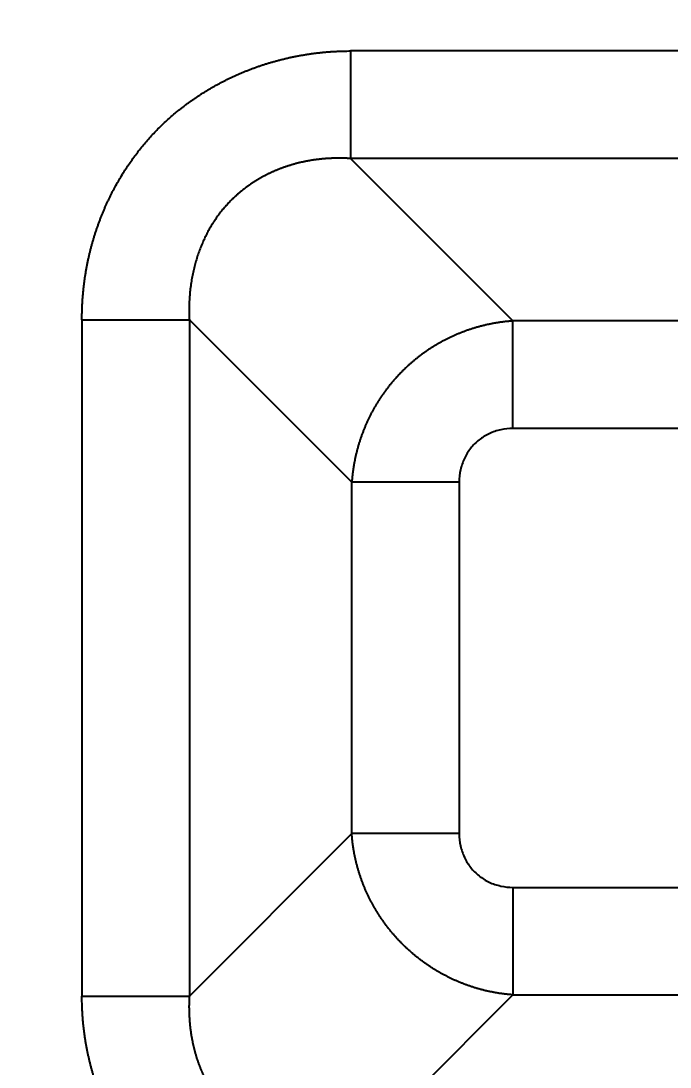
# Model space of a CAD drawing. Header units: millimetres. Extents: x -1286 to 291, y 5350 to 5880.
# Drawn here: x -999.81 to -988.33, y 5699.31 to 5717.81 of the extents above; entities that cross this region are included whole.
import ezdxf

# ---------------------------------------------------------------- set-up
doc = ezdxf.new("R2010")
doc.units = ezdxf.units.MM
doc.layers.add('dim', color=82, linetype='Continuous', lineweight=9)
doc.layers.add('粗实线层', color=7, linetype='Continuous', lineweight=35)
doc.dimstyles.new('ISO-25', dxfattribs={"dimscale": 1.5, "dimtxt": 2.5, "dimasz": 2.5, "dimexe": 1.25, "dimexo": 0.625, "dimtad": 1, "dimtxsty": 'Standard', "dimcen": 2.5, "dimadec": 0, "dimazin": 0, "dimtfac": 1, "dimtmove": 0, "dimatfit": 3, "dimfxl": 0, "dimarcsym": 0})

# ---------------------------------------------------------------- blocks, each defined once
blk = doc.blocks.new('*D39')
at = {"layer": 'Defpoints', "color": 0, "lineweight": 18, "transparency": 16777216}
for p in [(-981.514, 5754.075), (-1136.803, 5623.235)]:
    blk.add_point(p, dxfattribs=at)
at = {"layer": 'dim', "color": 0, "lineweight": -2, "transparency": 16777216}
for p, q in [((-931.597, 5796.133), (-979.219, 5756.008)), ((-1136.803, 5623.235), (-981.514, 5754.075)), ((-1139.097, 5621.302), (-1141.391, 5619.369))]:
    blk.add_line(p, q, dxfattribs=at)
at = {"layer": 'dim', "color": 0, "lineweight": 18, "transparency": 16777216}
for points in [[(-979.542, 5756.391), (-978.897, 5755.626), (-981.514, 5754.075)], [(-1139.419, 5621.684), (-1138.775, 5620.92), (-1136.803, 5623.235)]]:
    blk.add_solid(points, dxfattribs=at)
at = {"layer": 'dim', "color": 0, "lineweight": 18, "transparency": 16777216, "insert": (-942.427, 5790.849), "char_height": 3.75, "attachment_point": 5, "rotation": 40.1161}
blk.add_mtext('∅203,06', dxfattribs=at)

msp = doc.modelspace()

# ---------------------------------------------------------------- linework, layer by layer
at = {"layer": '粗实线层', "lineweight": 25}
for p, q in [((-982.026, 5717.274), (-993.983, 5717.274)), ((-982.026, 5715.374), (-993.983, 5715.374)), ((-991.11, 5712.501), (-993.983, 5715.374)), ((-998.734, 5712.523), (-998.734, 5700.565)), ((-996.834, 5712.523), (-996.834, 5700.565)), ((-993.961, 5709.65), (-996.834, 5712.523)), ((-984.899, 5712.501), (-991.11, 5712.501)), ((-984.899, 5710.6), (-991.11, 5710.6)), ((-993.961, 5703.438), (-993.961, 5709.65)), ((-992.06, 5709.65), (-992.06, 5703.438)), ((-993.961, 5703.438), (-996.834, 5700.565)), ((-992.06, 5703.438), (-993.242, 5703.438)), ((-991.11, 5702.488), (-984.899, 5702.488)), ((-991.11, 5700.588), (-993.983, 5697.715)), ((-991.11, 5700.588), (-984.899, 5700.588))]:
    msp.add_line(p, q, dxfattribs=at)
for radius in [87.342, 87.216, 86.564]:
    msp.add_circle((-1053.128, 5688.655), radius, dxfattribs=at)
for centre, radius, start, end in [((-1059.158, 5688.655), 102.402, 14.30847, 151.42209), ((-1059.158, 5688.655), 102.401, 14.30847, 151.42209), ((-1059.158, 5688.655), 102.032, 6.18953, 168.43129), ((-1059.158, 5688.655), 101.531, 6.18953, 168.40811), ((-1059.158, 5688.655), 100.442, 20.91041, 168.28064), ((-1059.158, 5688.655), 100.141, 20.91041, 168.28065), ((-1059.158, 5688.655), 100.022, 21.11656, 168.26666), ((-1059.158, 5688.655), 99.521, 21.13618, 168.17064), ((-1053.128, 5688.655), 86.224, 0.08059, 89.91941), ((-1053.128, 5688.655), 85.581, 0.90297, 89.09703), ((-1053.128, 5688.655), 83.696, 2.22396, 87.77604), ((-1053.128, 5688.655), 82.706, 2.58039, 87.41961)]:
    msp.add_arc(centre, radius, start, end, dxfattribs=at)
for points, degree, knots in [([(-998.734, 5712.523), (-998.734, 5713.014), (-998.641, 5713.492), (-998.549, 5713.959), (-998.371, 5714.395), (-998.196, 5714.827), (-997.69, 5715.594), (-997.052, 5716.232), (-996.666, 5716.486), (-996.282, 5716.737), (-995.849, 5716.913), (-995.413, 5717.09), (-994.946, 5717.181), (-994.471, 5717.274), (-993.983, 5717.274)], 2, [0, 0, 0, 0.125, 0.125, 0.25, 0.25, 0.375, 0.5, 0.625, 0.625, 0.75, 0.75, 0.875, 0.875, 1, 1, 1]), ([(-993.983, 5717.274), (-993.983, 5717.17), (-993.983, 5717.067), (-993.983, 5716.862), (-993.983, 5716.76), (-993.983, 5716.563), (-993.983, 5716.466), (-993.983, 5716.281), (-993.983, 5716.191), (-993.983, 5716.022), (-993.983, 5715.943), (-993.983, 5715.794), (-993.983, 5715.726), (-993.983, 5715.602), (-993.983, 5715.546), (-993.983, 5715.449), (-993.983, 5715.407), (-993.983, 5715.374)], 3, [0, 0, 0, 0, 0.125, 0.125, 0.25, 0.25, 0.375, 0.375, 0.5, 0.5, 0.625, 0.625, 0.75, 0.75, 0.875, 0.875, 1, 1, 1, 1]), ([(-993.983, 5715.374), (-993.992, 5715.374), (-994.01, 5715.375), (-994.037, 5715.376), (-994.063, 5715.378), (-994.09, 5715.378), (-994.117, 5715.379), (-994.143, 5715.379), (-994.17, 5715.38), (-994.196, 5715.38), (-994.223, 5715.379), (-994.249, 5715.379), (-994.275, 5715.378), (-994.301, 5715.377), (-994.327, 5715.376), (-994.353, 5715.375), (-994.379, 5715.373), (-994.405, 5715.372), (-994.43, 5715.37), (-994.456, 5715.368), (-994.482, 5715.365), (-994.507, 5715.363), (-994.532, 5715.36), (-994.558, 5715.357), (-994.583, 5715.354), (-994.608, 5715.35), (-994.633, 5715.347), (-994.658, 5715.343), (-994.682, 5715.339), (-994.707, 5715.335), (-994.732, 5715.33), (-994.756, 5715.326), (-994.78, 5715.321), (-994.805, 5715.316), (-994.829, 5715.311), (-994.853, 5715.306), (-994.877, 5715.3), (-994.901, 5715.294), (-994.924, 5715.288), (-994.948, 5715.282), (-994.971, 5715.276), (-994.995, 5715.269), (-995.018, 5715.263), (-995.041, 5715.256), (-995.064, 5715.249), (-995.087, 5715.241), (-995.11, 5715.234), (-995.133, 5715.226), (-995.155, 5715.218), (-995.178, 5715.21), (-995.2, 5715.202), (-995.222, 5715.194), (-995.244, 5715.185), (-995.266, 5715.177), (-995.288, 5715.168), (-995.31, 5715.159), (-995.331, 5715.149), (-995.353, 5715.14), (-995.374, 5715.13), (-995.395, 5715.121), (-995.416, 5715.111), (-995.437, 5715.101), (-995.458, 5715.09), (-995.478, 5715.08), (-995.499, 5715.069), (-995.519, 5715.059), (-995.539, 5715.048), (-995.56, 5715.037), (-995.579, 5715.025), (-995.599, 5715.014), (-995.619, 5715.002), (-995.638, 5714.991), (-995.658, 5714.979), (-995.677, 5714.967), (-995.696, 5714.955), (-995.715, 5714.942), (-995.734, 5714.93), (-995.752, 5714.917), (-995.771, 5714.904), (-995.789, 5714.891), (-995.808, 5714.878), (-995.826, 5714.865), (-995.843, 5714.852), (-995.861, 5714.838), (-995.879, 5714.824), (-995.896, 5714.811), (-995.914, 5714.797), (-995.931, 5714.783), (-995.948, 5714.768), (-995.965, 5714.754), (-995.981, 5714.74), (-995.998, 5714.725), (-996.014, 5714.71), (-996.03, 5714.695), (-996.046, 5714.68), (-996.062, 5714.665), (-996.078, 5714.65), (-996.099, 5714.629), (-996.124, 5714.604), (-996.153, 5714.573), (-996.182, 5714.541), (-996.211, 5714.508), (-996.239, 5714.475), (-996.266, 5714.441), (-996.294, 5714.406), (-996.32, 5714.371), (-996.347, 5714.334), (-996.372, 5714.297), (-996.398, 5714.26), (-996.422, 5714.221), (-996.446, 5714.182), (-996.47, 5714.142), (-996.493, 5714.102), (-996.515, 5714.06), (-996.537, 5714.018), (-996.558, 5713.975), (-996.578, 5713.932), (-996.598, 5713.888), (-996.617, 5713.843), (-996.636, 5713.798), (-996.654, 5713.752), (-996.671, 5713.705), (-996.687, 5713.657), (-996.703, 5713.609), (-996.717, 5713.56), (-996.731, 5713.511), (-996.745, 5713.461), (-996.757, 5713.41), (-996.769, 5713.359), (-996.779, 5713.307), (-996.789, 5713.254), (-996.798, 5713.201), (-996.807, 5713.148), (-996.814, 5713.093), (-996.82, 5713.039), (-996.826, 5712.983), (-996.83, 5712.927), (-996.834, 5712.871), (-996.836, 5712.814), (-996.838, 5712.757), (-996.838, 5712.699), (-996.838, 5712.641), (-996.836, 5712.582), (-996.835, 5712.543), (-996.834, 5712.523)], 3, [0, 0, 0, 0, 0.005899, 0.011779, 0.017642, 0.023486, 0.029313, 0.035122, 0.040913, 0.046687, 0.052443, 0.058182, 0.063903, 0.069608, 0.075295, 0.080965, 0.086619, 0.092256, 0.097876, 0.103479, 0.109067, 0.114637, 0.120192, 0.125731, 0.131253, 0.13676, 0.142251, 0.147727, 0.153187, 0.158631, 0.16406, 0.169475, 0.174874, 0.180258, 0.185627, 0.190982, 0.196322, 0.201648, 0.20696, 0.212257, 0.21754, 0.22281, 0.228066, 0.233308, 0.238536, 0.243752, 0.248954, 0.254143, 0.259319, 0.264482, 0.269632, 0.27477, 0.279896, 0.285009, 0.290111, 0.2952, 0.300277, 0.305343, 0.310398, 0.315441, 0.320472, 0.325493, 0.330503, 0.335502, 0.340491, 0.345469, 0.350436, 0.355394, 0.360342, 0.365279, 0.370208, 0.375126, 0.380035, 0.384936, 0.389827, 0.394709, 0.399583, 0.404448, 0.409305, 0.414153, 0.418994, 0.423827, 0.428652, 0.433469, 0.43828, 0.443083, 0.447879, 0.452668, 0.457451, 0.462227, 0.466997, 0.471761, 0.476519, 0.481272, 0.486018, 0.49076, 0.495496, 0.500227, 0.509413, 0.518653, 0.527949, 0.537302, 0.546714, 0.556186, 0.565721, 0.575319, 0.584982, 0.594713, 0.604512, 0.61438, 0.62432, 0.634332, 0.644419, 0.65458, 0.664819, 0.675135, 0.68553, 0.696006, 0.706564, 0.717204, 0.727928, 0.738737, 0.749632, 0.760615, 0.771685, 0.782845, 0.794095, 0.805436, 0.81687, 0.828396, 0.840016, 0.851732, 0.863542, 0.87545, 0.887454, 0.899557, 0.911759, 0.92406, 0.936461, 0.948964, 0.961569, 0.974276, 0.987086, 1, 1, 1, 1]), ([(-991.11, 5712.501), (-991.119, 5712.5), (-991.137, 5712.499), (-991.164, 5712.497), (-991.19, 5712.494), (-991.217, 5712.492), (-991.244, 5712.489), (-991.271, 5712.485), (-991.297, 5712.482), (-991.324, 5712.479), (-991.351, 5712.475), (-991.377, 5712.471), (-991.404, 5712.466), (-991.431, 5712.462), (-991.457, 5712.457), (-991.484, 5712.452), (-991.51, 5712.447), (-991.537, 5712.441), (-991.563, 5712.436), (-991.59, 5712.43), (-991.616, 5712.423), (-991.642, 5712.417), (-991.669, 5712.41), (-991.695, 5712.403), (-991.721, 5712.396), (-991.747, 5712.389), (-991.773, 5712.381), (-991.799, 5712.373), (-991.825, 5712.365), (-991.851, 5712.357), (-991.877, 5712.348), (-991.903, 5712.34), (-991.929, 5712.331), (-991.954, 5712.321), (-991.98, 5712.312), (-992.005, 5712.302), (-992.031, 5712.292), (-992.056, 5712.282), (-992.081, 5712.272), (-992.107, 5712.261), (-992.132, 5712.25), (-992.157, 5712.239), (-992.182, 5712.228), (-992.207, 5712.216), (-992.231, 5712.205), (-992.256, 5712.193), (-992.28, 5712.18), (-992.305, 5712.168), (-992.329, 5712.155), (-992.354, 5712.142), (-992.378, 5712.129), (-992.402, 5712.116), (-992.426, 5712.103), (-992.449, 5712.089), (-992.473, 5712.075), (-992.497, 5712.061), (-992.52, 5712.046), (-992.544, 5712.032), (-992.567, 5712.017), (-992.59, 5712.002), (-992.613, 5711.986), (-992.636, 5711.971), (-992.658, 5711.955), (-992.681, 5711.939), (-992.703, 5711.923), (-992.725, 5711.907), (-992.748, 5711.891), (-992.77, 5711.874), (-992.791, 5711.857), (-992.813, 5711.84), (-992.835, 5711.823), (-992.856, 5711.805), (-992.877, 5711.787), (-992.898, 5711.77), (-992.919, 5711.751), (-992.94, 5711.733), (-992.96, 5711.715), (-992.981, 5711.696), (-993.001, 5711.677), (-993.021, 5711.658), (-993.041, 5711.639), (-993.061, 5711.62), (-993.08, 5711.6), (-993.1, 5711.58), (-993.119, 5711.561), (-993.138, 5711.54), (-993.157, 5711.52), (-993.175, 5711.5), (-993.194, 5711.479), (-993.212, 5711.459), (-993.23, 5711.438), (-993.248, 5711.417), (-993.266, 5711.395), (-993.283, 5711.374), (-993.3, 5711.353), (-993.317, 5711.331), (-993.334, 5711.309), (-993.351, 5711.287), (-993.367, 5711.265), (-993.384, 5711.243), (-993.4, 5711.22), (-993.416, 5711.198), (-993.431, 5711.175), (-993.447, 5711.152), (-993.462, 5711.129), (-993.477, 5711.106), (-993.492, 5711.083), (-993.507, 5711.06), (-993.521, 5711.036), (-993.535, 5711.013), (-993.549, 5710.989), (-993.563, 5710.965), (-993.576, 5710.941), (-993.59, 5710.917), (-993.603, 5710.893), (-993.616, 5710.869), (-993.628, 5710.844), (-993.641, 5710.82), (-993.653, 5710.795), (-993.665, 5710.771), (-993.677, 5710.746), (-993.688, 5710.721), (-993.699, 5710.696), (-993.711, 5710.671), (-993.721, 5710.646), (-993.732, 5710.621), (-993.742, 5710.596), (-993.753, 5710.57), (-993.762, 5710.545), (-993.772, 5710.519), (-993.782, 5710.494), (-993.791, 5710.468), (-993.8, 5710.443), (-993.809, 5710.417), (-993.817, 5710.391), (-993.825, 5710.365), (-993.834, 5710.339), (-993.841, 5710.313), (-993.849, 5710.287), (-993.856, 5710.261), (-993.863, 5710.235), (-993.87, 5710.208), (-993.877, 5710.182), (-993.883, 5710.156), (-993.89, 5710.129), (-993.896, 5710.103), (-993.901, 5710.076), (-993.907, 5710.05), (-993.912, 5710.023), (-993.917, 5709.997), (-993.922, 5709.97), (-993.926, 5709.944), (-993.931, 5709.917), (-993.935, 5709.89), (-993.939, 5709.864), (-993.942, 5709.837), (-993.946, 5709.81), (-993.949, 5709.784), (-993.952, 5709.757), (-993.954, 5709.73), (-993.957, 5709.703), (-993.959, 5709.677), (-993.96, 5709.659), (-993.961, 5709.65)], 3, [0, 0, 0, 0, 0.006177, 0.012354, 0.018532, 0.024711, 0.030891, 0.037071, 0.043252, 0.049434, 0.055616, 0.061799, 0.067982, 0.074166, 0.080351, 0.086537, 0.092724, 0.098912, 0.105101, 0.11129, 0.117481, 0.123672, 0.129864, 0.136058, 0.142251, 0.148446, 0.154641, 0.160838, 0.167034, 0.173232, 0.179431, 0.18563, 0.19183, 0.198031, 0.204233, 0.210436, 0.21664, 0.222845, 0.229051, 0.235259, 0.241468, 0.247678, 0.25389, 0.260103, 0.266319, 0.272535, 0.278754, 0.284973, 0.291194, 0.297416, 0.30364, 0.309864, 0.31609, 0.322316, 0.328543, 0.334772, 0.341001, 0.347231, 0.353461, 0.359693, 0.365925, 0.372158, 0.378391, 0.384625, 0.39086, 0.397095, 0.403332, 0.409568, 0.415806, 0.422044, 0.428283, 0.434523, 0.440763, 0.447004, 0.453245, 0.459486, 0.465728, 0.47197, 0.478212, 0.484455, 0.490697, 0.49694, 0.503183, 0.509425, 0.515668, 0.52191, 0.528152, 0.534393, 0.540634, 0.546875, 0.553116, 0.559355, 0.565595, 0.571833, 0.578071, 0.584309, 0.590546, 0.596782, 0.603018, 0.609253, 0.615487, 0.621721, 0.627954, 0.634187, 0.640418, 0.64665, 0.65288, 0.659109, 0.665338, 0.671565, 0.677791, 0.684017, 0.690241, 0.696464, 0.702686, 0.708906, 0.715125, 0.721342, 0.727558, 0.733772, 0.739985, 0.746196, 0.752405, 0.758614, 0.764821, 0.771027, 0.777231, 0.783435, 0.789638, 0.79584, 0.802041, 0.808241, 0.81444, 0.820639, 0.826837, 0.833033, 0.839229, 0.845424, 0.851618, 0.857812, 0.864004, 0.870196, 0.876386, 0.882575, 0.888763, 0.894951, 0.901137, 0.907322, 0.913506, 0.91969, 0.925872, 0.932054, 0.938235, 0.944415, 0.950595, 0.956774, 0.962951, 0.969128, 0.975305, 0.98148, 0.987654, 0.993828, 1, 1, 1, 1]), ([(-992.06, 5709.65), (-992.164, 5709.65), (-992.268, 5709.65), (-992.473, 5709.65), (-992.574, 5709.65), (-992.772, 5709.65), (-992.868, 5709.65), (-993.054, 5709.65), (-993.143, 5709.65), (-993.312, 5709.65), (-993.392, 5709.65), (-993.54, 5709.65), (-993.609, 5709.65), (-993.733, 5709.65), (-993.789, 5709.65), (-993.886, 5709.65), (-993.927, 5709.65), (-993.961, 5709.65)], 3, [0, 0, 0, 0, 0.125, 0.125, 0.25, 0.25, 0.375, 0.375, 0.5, 0.5, 0.625, 0.625, 0.75, 0.75, 0.875, 0.875, 1, 1, 1, 1]), ([(-991.11, 5700.588), (-991.119, 5700.588), (-991.137, 5700.59), (-991.164, 5700.592), (-991.191, 5700.594), (-991.218, 5700.597), (-991.245, 5700.6), (-991.272, 5700.603), (-991.299, 5700.607), (-991.326, 5700.61), (-991.353, 5700.614), (-991.379, 5700.618), (-991.406, 5700.623), (-991.433, 5700.628), (-991.46, 5700.632), (-991.486, 5700.638), (-991.513, 5700.643), (-991.539, 5700.649), (-991.566, 5700.655), (-991.593, 5700.661), (-991.619, 5700.667), (-991.645, 5700.674), (-991.672, 5700.68), (-991.698, 5700.688), (-991.724, 5700.695), (-991.75, 5700.702), (-991.776, 5700.71), (-991.802, 5700.718), (-991.828, 5700.727), (-991.854, 5700.735), (-991.88, 5700.744), (-991.906, 5700.753), (-991.932, 5700.762), (-991.957, 5700.771), (-991.983, 5700.781), (-992.008, 5700.791), (-992.033, 5700.801), (-992.059, 5700.811), (-992.084, 5700.822), (-992.109, 5700.833), (-992.134, 5700.844), (-992.159, 5700.855), (-992.184, 5700.867), (-992.208, 5700.878), (-992.233, 5700.89), (-992.257, 5700.902), (-992.282, 5700.915), (-992.306, 5700.927), (-992.33, 5700.94), (-992.354, 5700.953), (-992.378, 5700.966), (-992.402, 5700.98), (-992.426, 5700.993), (-992.449, 5701.007), (-992.473, 5701.021), (-992.496, 5701.035), (-992.52, 5701.05), (-992.543, 5701.065), (-992.566, 5701.08), (-992.589, 5701.095), (-992.611, 5701.11), (-992.634, 5701.125), (-992.656, 5701.141), (-992.679, 5701.157), (-992.701, 5701.173), (-992.723, 5701.189), (-992.745, 5701.206), (-992.767, 5701.223), (-992.788, 5701.239), (-992.81, 5701.256), (-992.831, 5701.274), (-992.852, 5701.291), (-992.873, 5701.309), (-992.894, 5701.327), (-992.915, 5701.345), (-992.935, 5701.363), (-992.956, 5701.381), (-992.976, 5701.4), (-992.996, 5701.418), (-993.016, 5701.437), (-993.035, 5701.456), (-993.055, 5701.476), (-993.074, 5701.495), (-993.094, 5701.515), (-993.113, 5701.534), (-993.132, 5701.554), (-993.15, 5701.574), (-993.169, 5701.594), (-993.187, 5701.615), (-993.205, 5701.635), (-993.223, 5701.656), (-993.241, 5701.677), (-993.259, 5701.698), (-993.276, 5701.719), (-993.293, 5701.74), (-993.31, 5701.762), (-993.327, 5701.784), (-993.344, 5701.805), (-993.36, 5701.827), (-993.377, 5701.849), (-993.393, 5701.871), (-993.408, 5701.894), (-993.424, 5701.916), (-993.44, 5701.939), (-993.455, 5701.962), (-993.47, 5701.984), (-993.485, 5702.007), (-993.5, 5702.03), (-993.514, 5702.054), (-993.528, 5702.077), (-993.542, 5702.101), (-993.556, 5702.124), (-993.57, 5702.148), (-993.583, 5702.172), (-993.596, 5702.196), (-993.609, 5702.22), (-993.622, 5702.244), (-993.635, 5702.268), (-993.647, 5702.292), (-993.659, 5702.317), (-993.671, 5702.342), (-993.683, 5702.366), (-993.694, 5702.391), (-993.705, 5702.416), (-993.716, 5702.441), (-993.727, 5702.466), (-993.738, 5702.491), (-993.748, 5702.516), (-993.758, 5702.542), (-993.768, 5702.567), (-993.778, 5702.593), (-993.787, 5702.618), (-993.796, 5702.644), (-993.805, 5702.669), (-993.814, 5702.695), (-993.822, 5702.721), (-993.831, 5702.747), (-993.839, 5702.773), (-993.846, 5702.799), (-993.854, 5702.825), (-993.861, 5702.851), (-993.868, 5702.878), (-993.875, 5702.904), (-993.882, 5702.93), (-993.888, 5702.957), (-993.894, 5702.983), (-993.9, 5703.01), (-993.906, 5703.036), (-993.911, 5703.063), (-993.916, 5703.089), (-993.921, 5703.116), (-993.926, 5703.143), (-993.93, 5703.17), (-993.934, 5703.196), (-993.938, 5703.223), (-993.942, 5703.25), (-993.945, 5703.277), (-993.949, 5703.304), (-993.951, 5703.331), (-993.954, 5703.358), (-993.957, 5703.385), (-993.959, 5703.411), (-993.96, 5703.429), (-993.961, 5703.438)], 3, [0, 0, 0, 0, 0.006241, 0.012481, 0.018719, 0.024957, 0.031194, 0.03743, 0.043666, 0.0499, 0.056133, 0.062366, 0.068597, 0.074828, 0.081058, 0.087287, 0.093515, 0.099743, 0.10597, 0.112195, 0.118421, 0.124645, 0.130869, 0.137091, 0.143314, 0.149535, 0.155756, 0.161976, 0.168195, 0.174414, 0.180632, 0.186849, 0.193066, 0.199282, 0.205497, 0.211712, 0.217926, 0.22414, 0.230353, 0.236565, 0.242777, 0.248989, 0.255199, 0.26141, 0.26762, 0.273829, 0.280038, 0.286246, 0.292454, 0.298662, 0.304869, 0.311075, 0.317282, 0.323487, 0.329693, 0.335898, 0.342103, 0.348307, 0.354511, 0.360714, 0.366918, 0.373121, 0.379323, 0.385526, 0.391728, 0.39793, 0.404131, 0.410333, 0.416534, 0.422734, 0.428935, 0.435136, 0.441336, 0.447536, 0.453736, 0.459936, 0.466135, 0.472335, 0.478534, 0.484733, 0.490932, 0.497131, 0.50333, 0.509529, 0.515728, 0.521927, 0.528126, 0.534325, 0.540523, 0.546722, 0.552921, 0.55912, 0.565318, 0.571517, 0.577716, 0.583915, 0.590114, 0.596313, 0.602513, 0.608712, 0.614912, 0.621111, 0.627311, 0.633511, 0.639711, 0.645912, 0.652112, 0.658313, 0.664514, 0.670715, 0.676916, 0.683118, 0.68932, 0.695522, 0.701725, 0.707927, 0.71413, 0.720334, 0.726538, 0.732742, 0.738946, 0.745151, 0.751356, 0.757562, 0.763768, 0.769974, 0.776181, 0.782388, 0.788596, 0.794804, 0.801012, 0.807221, 0.813431, 0.819641, 0.825852, 0.832063, 0.838274, 0.844486, 0.850699, 0.856912, 0.863126, 0.869341, 0.875556, 0.881771, 0.887988, 0.894205, 0.900422, 0.90664, 0.912859, 0.919079, 0.925299, 0.93152, 0.937742, 0.943964, 0.950187, 0.956411, 0.962636, 0.968861, 0.975087, 0.981314, 0.987542, 0.993771, 1, 1, 1, 1]), ([(-991.11, 5702.488), (-991.11, 5702.384), (-991.11, 5702.281), (-991.11, 5702.076), (-991.11, 5701.974), (-991.11, 5701.777), (-991.11, 5701.68), (-991.11, 5701.495), (-991.11, 5701.405), (-991.11, 5701.237), (-991.11, 5701.157), (-991.11, 5701.008), (-991.11, 5700.94), (-991.11, 5700.816), (-991.11, 5700.76), (-991.11, 5700.663), (-991.11, 5700.622), (-991.11, 5700.588)], 3, [0, 0, 0, 0, 0.125, 0.125, 0.25, 0.25, 0.375, 0.375, 0.5, 0.5, 0.625, 0.625, 0.75, 0.75, 0.875, 0.875, 1, 1, 1, 1]), ([(-993.983, 5695.814), (-994.473, 5695.814), (-994.947, 5695.91), (-995.409, 5696.003), (-995.842, 5696.184), (-996.267, 5696.362), (-996.649, 5696.618), (-997.028, 5696.872), (-997.674, 5697.517), (-997.929, 5697.896), (-998.185, 5698.278), (-998.364, 5698.704), (-998.545, 5699.136), (-998.638, 5699.599), (-998.734, 5700.074), (-998.734, 5700.565)], 2, [0, 0, 0, 0.125, 0.125, 0.25, 0.25, 0.375, 0.375, 0.5, 0.625, 0.625, 0.75, 0.75, 0.875, 0.875, 1, 1, 1]), ([(-998.734, 5700.565), (-998.63, 5700.565), (-998.527, 5700.565), (-998.322, 5700.565), (-998.22, 5700.565), (-998.023, 5700.565), (-997.926, 5700.565), (-997.741, 5700.565), (-997.652, 5700.565), (-997.483, 5700.565), (-997.403, 5700.565), (-997.254, 5700.565), (-997.186, 5700.565), (-997.062, 5700.565), (-997.006, 5700.565), (-996.909, 5700.565), (-996.868, 5700.565), (-996.834, 5700.565)], 3, [0, 0, 0, 0, 0.125, 0.125, 0.25, 0.25, 0.375, 0.375, 0.5, 0.5, 0.625, 0.625, 0.75, 0.75, 0.875, 0.875, 1, 1, 1, 1]), ([(-996.834, 5700.565), (-996.834, 5700.556), (-996.835, 5700.539), (-996.837, 5700.512), (-996.838, 5700.485), (-996.839, 5700.458), (-996.839, 5700.431), (-996.84, 5700.405), (-996.84, 5700.378), (-996.84, 5700.352), (-996.839, 5700.325), (-996.839, 5700.299), (-996.838, 5700.273), (-996.837, 5700.246), (-996.836, 5700.22), (-996.835, 5700.194), (-996.833, 5700.168), (-996.832, 5700.143), (-996.83, 5700.117), (-996.828, 5700.091), (-996.825, 5700.066), (-996.823, 5700.04), (-996.82, 5700.015), (-996.817, 5699.989), (-996.814, 5699.964), (-996.81, 5699.939), (-996.807, 5699.914), (-996.803, 5699.889), (-996.799, 5699.864), (-996.795, 5699.84), (-996.79, 5699.815), (-996.786, 5699.791), (-996.781, 5699.766), (-996.776, 5699.742), (-996.771, 5699.718), (-996.765, 5699.694), (-996.76, 5699.67), (-996.754, 5699.646), (-996.748, 5699.622), (-996.742, 5699.598), (-996.735, 5699.575), (-996.729, 5699.551), (-996.722, 5699.528), (-996.715, 5699.505), (-996.708, 5699.482), (-996.701, 5699.459), (-996.693, 5699.436), (-996.686, 5699.413), (-996.678, 5699.391), (-996.67, 5699.368), (-996.661, 5699.346), (-996.653, 5699.324), (-996.644, 5699.302), (-996.636, 5699.28), (-996.627, 5699.258), (-996.618, 5699.236), (-996.608, 5699.215), (-996.599, 5699.193), (-996.589, 5699.172), (-996.58, 5699.151), (-996.57, 5699.13), (-996.559, 5699.109), (-996.549, 5699.088), (-996.539, 5699.067), (-996.528, 5699.047), (-996.517, 5699.026), (-996.506, 5699.006), (-996.495, 5698.986), (-996.484, 5698.966), (-996.472, 5698.946), (-996.461, 5698.927), (-996.449, 5698.907), (-996.437, 5698.888), (-996.425, 5698.869), (-996.413, 5698.849), (-996.401, 5698.831), (-996.388, 5698.812), (-996.375, 5698.793), (-996.362, 5698.775), (-996.349, 5698.756), (-996.336, 5698.738), (-996.323, 5698.72), (-996.31, 5698.702), (-996.296, 5698.684), (-996.282, 5698.667), (-996.269, 5698.649), (-996.255, 5698.632), (-996.24, 5698.615), (-996.226, 5698.598), (-996.212, 5698.581), (-996.197, 5698.564), (-996.182, 5698.548), (-996.168, 5698.532), (-996.153, 5698.515), (-996.138, 5698.499), (-996.122, 5698.483), (-996.107, 5698.468), (-996.067, 5698.428), (-996.001, 5698.365), (-995.905, 5698.283), (-995.805, 5698.206), (-995.699, 5698.134), (-995.59, 5698.067), (-995.476, 5698.005), (-995.358, 5697.949), (-995.236, 5697.898), (-995.141, 5697.863), (-995.074, 5697.842), (-995.037, 5697.83), (-994.998, 5697.819), (-994.959, 5697.808), (-994.918, 5697.798), (-994.876, 5697.788), (-994.833, 5697.778), (-994.788, 5697.769), (-994.743, 5697.76), (-994.696, 5697.752), (-994.648, 5697.745), (-994.599, 5697.738), (-994.549, 5697.732), (-994.498, 5697.726), (-994.445, 5697.721), (-994.391, 5697.717), (-994.336, 5697.714), (-994.28, 5697.712), (-994.223, 5697.71), (-994.164, 5697.71), (-994.105, 5697.71), (-994.044, 5697.712), (-994.004, 5697.714), (-993.983, 5697.715)], 3, [0, 0, 0, 0, 0.005911, 0.011804, 0.017678, 0.023535, 0.029373, 0.035194, 0.040996, 0.046781, 0.052548, 0.058298, 0.06403, 0.069745, 0.075443, 0.081123, 0.086787, 0.092433, 0.098063, 0.103677, 0.109273, 0.114853, 0.120417, 0.125964, 0.131496, 0.137011, 0.142511, 0.147994, 0.153462, 0.158915, 0.164352, 0.169774, 0.17518, 0.180572, 0.185948, 0.19131, 0.196657, 0.20199, 0.207308, 0.212612, 0.217901, 0.223177, 0.228439, 0.233687, 0.238921, 0.244142, 0.249349, 0.254543, 0.259724, 0.264893, 0.270048, 0.275191, 0.280321, 0.285439, 0.290544, 0.295638, 0.300719, 0.305789, 0.310847, 0.315894, 0.320929, 0.325953, 0.330966, 0.335968, 0.34096, 0.345941, 0.350911, 0.355871, 0.360822, 0.365762, 0.370692, 0.375613, 0.380524, 0.385427, 0.39032, 0.395204, 0.400079, 0.404945, 0.409804, 0.414654, 0.419495, 0.424329, 0.429155, 0.433974, 0.438785, 0.443589, 0.448386, 0.453176, 0.457959, 0.462736, 0.467506, 0.47227, 0.477028, 0.481781, 0.486527, 0.491269, 0.496005, 0.500736, 0.527727, 0.55486, 0.582165, 0.609671, 0.637409, 0.665407, 0.693693, 0.722294, 0.751237, 0.759453, 0.767899, 0.776576, 0.785486, 0.794629, 0.804007, 0.81362, 0.82347, 0.833557, 0.843881, 0.854444, 0.865246, 0.876288, 0.887571, 0.899093, 0.910858, 0.922864, 0.935112, 0.947603, 0.960337, 0.973314, 0.986535, 1, 1, 1, 1])]:
    msp.add_open_spline(points, degree=degree, knots=knots, dxfattribs=at)
for points, weights in [([(-998.734, 5712.523), (-997.846, 5712.523), (-997.123, 5712.523), (-996.834, 5712.523)], [1.10246919089, 0.965843951291, 0.965843603036, 1.10246814613]), ([(-991.11, 5710.6), (-991.11, 5711.488), (-991.11, 5712.211), (-991.11, 5712.501)], [1.10246344043, 0.965844453474, 0.965845519864, 1.1024666396]), ([(-993.242, 5703.438), (-993.584, 5703.438), (-993.828, 5703.438), (-993.961, 5703.438)], [1.00002037506, 1.00097006474, 1.03511881958, 1.10246663958])]:
    msp.add_rational_spline(points, weights, degree=3, dxfattribs=at)
for points in [[(-991.11, 5710.6), (-991.185, 5710.6), (-991.329, 5710.585), (-991.534, 5710.515), (-991.715, 5710.404), (-991.864, 5710.255), (-991.975, 5710.074), (-992.045, 5709.869), (-992.06, 5709.725), (-992.06, 5709.65)], [(-992.06, 5703.438), (-992.06, 5703.364), (-992.045, 5703.219), (-991.975, 5703.014), (-991.864, 5702.834), (-991.715, 5702.685), (-991.534, 5702.573), (-991.329, 5702.504), (-991.185, 5702.488), (-991.11, 5702.488)]]:
    msp.add_open_spline(points, degree=3, dxfattribs=at)

# ---------------------------------------------------------------- dimensions: what is measured, and where the dimension line sits
at = {"layer": 'dim', "lineweight": 18}
dim = msp.add_diameter_dim_2p(p1=(-1136.803, 5623.235), p2=(-981.514, 5754.075), dimstyle='ISO-25', override={"dimasz": 2, "dimexe": 0.49975, "dimexo": 0.49975, "dimgap": 0.49975}, dxfattribs=at)
dim.commit()
dim.dimension.update_dxf_attribs({"geometry": '*D39', "text_midpoint": (-940.534, 5788.603), "dimtype": 163})

doc.saveas('drawing.dxf')
